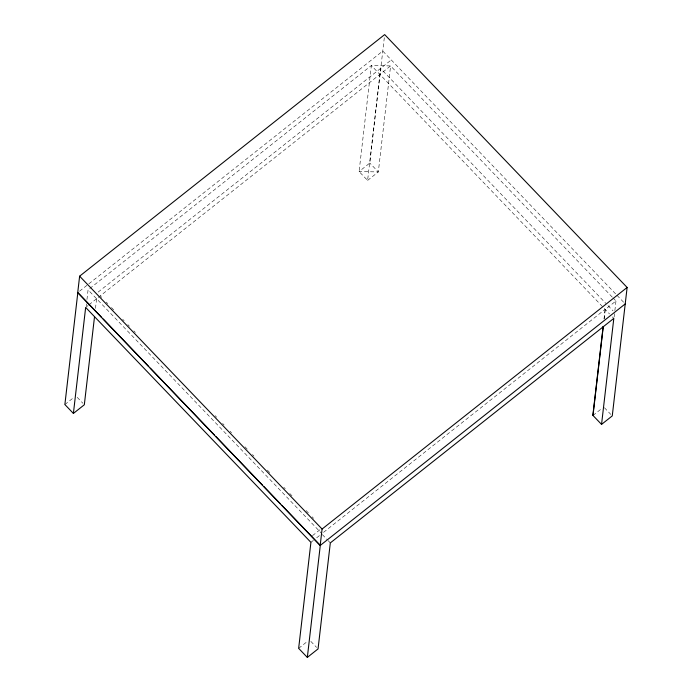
<?xml version="1.0" encoding="UTF-8"?>
<svg xmlns="http://www.w3.org/2000/svg" width="692" height="692" viewBox="0 0 692 692"><rect width="100%" height="100%" fill="white"/><g stroke="black" fill="none" stroke-linecap="round" stroke-linejoin="round"><path stroke-width="0.52" stroke-dasharray="3.46 2.59" d="M86.215 305.942L86.465 303.797M86.958 299.515L88.074 289.879L321.858 533.679M95.479 308.398L96.828 296.764M612.238 297.084L390.591 65.93L371.353 65.532L359.087 171.538L367.608 180.422L380.565 68.43L605.82 303.347M98.29 297.422L390.591 65.93L378.325 171.936L359.087 171.538L369.805 163.053L384.311 37.688M604.012 318.977L605.362 307.343M604.142 319.099L605.258 309.462L615.975 300.977L612.991 297.863M614.115 317.04L614.73 311.685M614.859 310.613L615.975 300.977M79.528 291.202L87.996 284.498M88.844 283.824L382.762 51.052L616.252 294.55M89.77 288.538L371.353 65.532L609.531 313.926M98.134 292.102L391.283 59.936M85.661 307.421L88.187 305.423M89.026 304.757L96.595 298.762M64.875 404.543L73.291 397.883M367.608 180.422L378.325 171.936L369.805 163.053M312.455 535.686L320.024 529.691M310.916 542.346L313.389 540.383M316.694 537.771L319.989 535.158M323.545 532.338L605.128 309.333M298.65 648.352L307.724 641.164M592.992 415.468L602.057 408.289M617.005 295.337L623.726 302.352M607.991 305.605L613.06 310.89M612.385 316.901L613.813 318.389M604.419 407.726L610.837 414.422M100.271 295.882L101.767 297.439M106.239 302.101L107.736 303.658M111.464 307.551L113.696 309.886M122.648 319.22L124.145 320.777M127.873 324.66L129.361 326.217M133.841 330.888L135.329 332.445M215.143 415.676L216.631 417.233M222.599 423.452L224.096 425.009M230.055 431.228L231.552 432.785M244.977 446.79L247.217 449.125M252.433 454.566L253.929 456.123M267.354 470.127L270.338 473.242M283.763 487.237L285.251 488.794M289.732 493.465L291.972 495.792M306.141 510.575L308.381 512.91M312.109 516.803L313.597 518.351M322.36 534.605L327.428 539.89M328.146 540.642L330.318 542.909M77.236 397.364L82.91 403.289M310.82 641.372L316.607 647.401"/><path stroke-width="1.04" d="M625.222 303.909L320.18 545.495L77.72 292.638L79.623 276.186L384.666 34.6L627.125 287.457L612.264 415.901L601.547 424.395L592.862 415.338L603.147 326.468M101.733 317.472L77.833 292.552L64.875 404.543L73.395 413.427L84.329 404.768L94.493 316.962M73.395 413.427L85.661 307.421L310.916 542.346L298.65 648.352L307.334 657.4L318.052 648.914L330.318 542.909L613.813 318.389L601.547 424.395M320.18 545.495L322.083 529.043L627.125 287.457M307.334 657.4L320.292 545.4L281.739 505.195M592.992 415.468L603.268 326.598M79.623 276.186L322.083 529.043M103.229 319.029L148.789 366.544M150.285 368.101L214.52 435.095M216.008 436.652L262.32 484.945M263.808 486.502L280.243 503.638"/></g></svg>
